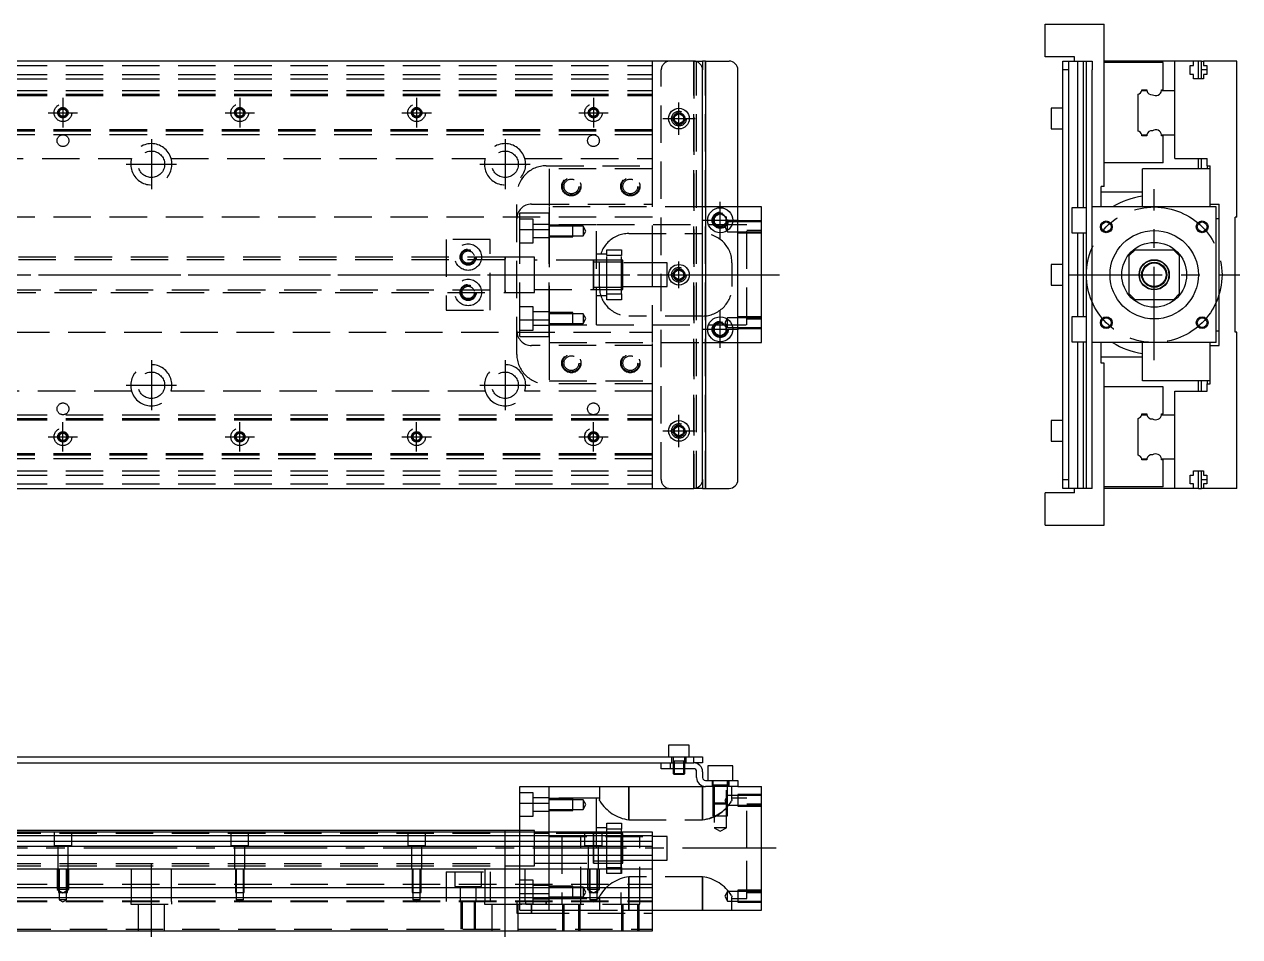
# Model space of a CAD drawing. Extents: x -14 to 796, y -275 to 87.
# Drawn here: x 383.9 to 796.3, y -224.6 to 85 of the extents above; entities that cross this region are included whole.
import ezdxf

# ---------------------------------------------------------------- set-up
doc = ezdxf.new("R2010")
doc.units = 0
doc.linetypes.add('CENTER', pattern=[50.8, 31.75, -6.35, 6.35, -6.35])
doc.linetypes.add('DASHED', pattern=[19.05, 12.7, -6.35])
doc.layers.get('0').update_dxf_attribs({"linetype": 'CONTINUOUS'})
doc.layers.add('CENTER', color=1, linetype='CENTER')

msp = doc.modelspace()

# ---------------------------------------------------------------- linework, layer by layer
at = {"color": 7, "linetype": 'CONTINUOUS'}
for p, q in [((730.25, 74), (730.25, 85)), ((730.25, 85), (750.25, 85)), ((750.25, 30), (750.25, 85)), ((611, 72.5), (3, 72.5)), ((611, 72.5), (614, 72.5)), ((614, 72.5), (614, 69.5)), ((615, 72.5), (614, 72.5)), ((615, 72.5), (615, -72.5)), ((615, 72.5), (623, 72.5)), ((740.25, 74), (730.25, 74)), ((736.25, 69.5), (736.25, 72.5)), ((736.25, 72.5), (746.25, 72.5)), ((738.25, -72.5), (738.25, 72.5)), ((740.25, 72.5), (740.25, 74)), ((741.25, 72.5), (741.25, 22.75)), ((743.25, 22.75), (743.25, 72.5)), ((744.25, 69.5), (744.25, 72.5)), ((746.25, 72.5), (746.25, 69.5)), ((774.25, 72.5), (750.25, 72.5)), ((770.25, 72), (750.25, 72)), ((770.25, 62.8), (770.25, 72)), ((774.25, 62.5), (774.25, 72.5)), ((780.55, 72.5), (774.25, 72.5)), ((779.4, 71), (780.55, 71)), ((779.4, 68), (779.4, 71)), ((782.25, 72.5), (780.55, 72.5)), ((780.55, 71), (780.55, 72.5)), ((782.25, 66.5), (782.25, 72.5)), ((783.25, 72.5), (782.25, 72.5)), ((783.25, 72.5), (783.95, 72.5)), ((783.25, 69.5), (783.25, 72.5)), ((783.95, 72.5), (783.95, 71)), ((795.25, 72.5), (783.95, 72.5)), ((783.95, 71), (785.1, 71)), ((785.1, 71), (785.1, 68)), ((795.25, 19.5), (795.25, 72.5)), ((614, -69.5), (614, 69.5)), ((626, -69.5), (626, 69.5)), ((738.25, 69.5), (736.25, 69.5)), ((736.25, -69.5), (736.25, 69.5)), ((744.25, -69.5), (744.25, 69.5)), ((746.25, 23), (746.25, 69.5)), ((780.55, 68), (779.4, 68)), ((780.55, 66.5), (780.55, 68)), ((783.95, 66.5), (780.55, 66.5)), ((785.1, 69.5), (783.25, 69.5)), ((783.25, 66.5), (783.25, 69.5)), ((783.95, 68), (783.95, 66.5)), ((785.1, 68), (783.95, 68)), ((763.002272, 62.5), (764.77668, 62.5)), ((763.047056, 62.8), (764.75, 62.8)), ((769.727372, 62.5), (774.25, 62.5)), ((769.75, 62.8), (770.25, 62.8)), ((774.25, 47.5), (774.25, 62.5)), ((774.25, 47.5), (774.25, 62.5)), ((761.75, 48.752272), (761.75, 61.247728)), ((604.5, 53.866026), (606, 54.73205)), ((604.5, 52.133974), (604.5, 53.866026)), ((606, 54.73205), (607.5, 53.866026)), ((607.5, 53.866026), (607.5, 52.133974)), ((732.25, 56.5), (732.25, 53)), ((736.25, 56.5), (732.25, 56.5)), ((606, 51.26795), (604.5, 52.133974)), ((607.5, 52.133974), (606, 51.26795)), ((732.25, 53), (732.25, 49.5)), ((732.25, 49.5), (736.25, 49.5)), ((763.002272, 47.5), (764.77668, 47.5)), ((764.75, 47.2), (763.047056, 47.2)), ((769.727372, 47.5), (774.25, 47.5)), ((770.25, 47.2), (769.75, 47.2)), ((770.25, 38), (770.25, 47.2)), ((774.25, 39.5), (774.25, 47.5)), ((770.25, 38), (750.25, 38)), ((774.25, 39.5), (785.25, 39.5)), ((782.25, 36), (782.25, 39.5)), ((783.25, 36), (783.25, 39.5)), ((785.25, 37), (785.25, 39.5)), ((786.25, 36), (763.25, 36)), ((763.25, 23), (763.25, 36)), ((785.25, 37), (786.25, 37)), ((785.25, 37), (785.25, 36)), ((786.25, 36), (786.25, 37)), ((786.25, 24), (786.25, 36)), ((786.25, 24), (786.25, 36)), ((750.25, 30), (749.25, 30)), ((749.25, 23), (749.25, 30)), ((763.25, 28), (749.25, 28)), ((618, 19.6547), (620, 20.809402)), ((620, 20.809402), (622, 19.6547)), ((634, 23), (626, 23)), ((634, -23), (634, 23)), ((739.25, 22.75), (739.25, 18.5)), ((744.25, 22.75), (739.25, 22.75)), ((746.25, -23), (746.25, 23)), ((788.25, 23), (746.25, 23)), ((786.25, 23), (786.25, 24)), ((786.25, 24), (789.25, 24)), ((788.25, -23), (788.25, 23)), ((789.25, -24), (789.25, 24)), ((618, 17.3453), (618, 19.6547)), ((620, 16.190598), (618, 17.3453)), ((622, 17.3453), (620, 16.190598)), ((622, 19.6547), (622, 17.3453)), ((739.25, 18.5), (739.25, 14.25)), ((789.25, 19), (788.25, 19)), ((795.25, 19.5), (794.75, 19.5)), ((794.75, -19.5), (794.75, 19.5)), ((739.25, 14.25), (744.25, 14.25)), ((741.25, 14.25), (741.25, -14.25)), ((743.25, -14.25), (743.25, 14.25)), ((760.75, 8.5), (758.75, 6.5)), ((760.75, 8.5), (773.75, 8.5)), ((775.75, 6.5), (773.75, 8.5)), ((547, -6.000006), (547, 6.000006)), ((577, -5.000006), (577, 5.000006)), ((577, 4.25), (577, 5.000006)), ((577, 4.25), (577, -4.25)), ((758.75, -6.5), (758.75, 6.5)), ((775.75, 6.5), (775.75, -6.5)), ((604.5, 0.866026), (606, 1.73205)), ((604.5, -0.866026), (604.5, 0.866026)), ((606, 1.73205), (607.5, 0.866026)), ((607.5, 0.866026), (607.5, -0.866026)), ((732.25, 3.5), (732.25, 0)), ((736.25, 3.5), (732.25, 3.5)), ((732.25, 0), (732.25, -3.5)), ((606, -1.73205), (604.5, -0.866026)), ((607.5, -0.866026), (606, -1.73205)), ((732.25, -3.5), (736.25, -3.5)), ((577, -5.000006), (577, -4.25)), ((758.75, -6.5), (760.75, -8.5)), ((773.75, -8.5), (775.75, -6.5)), ((773.75, -8.5), (760.75, -8.5)), ((618, -17.3453), (620, -16.190598)), ((620, -16.190598), (622, -17.3453)), ((739.25, -14.25), (739.25, -18.5)), ((744.25, -14.25), (739.25, -14.25)), ((618, -19.6547), (618, -17.3453)), ((620, -20.809402), (618, -19.6547)), ((622, -19.6547), (620, -20.809402)), ((622, -17.3453), (622, -19.6547)), ((739.25, -18.5), (739.25, -22.75)), ((788.25, -19), (789.25, -19)), ((795.25, -19.5), (794.75, -19.5)), ((795.25, -72.5), (795.25, -19.5)), ((626, -23), (634, -23)), ((739.25, -22.75), (744.25, -22.75)), ((741.25, -22.75), (741.25, -72.5)), ((743.25, -72.5), (743.25, -22.75)), ((788.25, -23), (746.25, -23)), ((746.25, -72.5), (746.25, -23)), ((749.25, -30), (749.25, -23)), ((763.25, -36), (763.25, -23)), ((786.25, -24), (786.25, -23)), ((786.25, -36), (786.25, -24)), ((786.25, -36), (786.25, -24)), ((786.25, -24), (789.25, -24)), ((763.25, -28), (749.25, -28)), ((750.25, -30), (749.25, -30)), ((750.25, -85), (750.25, -30)), ((786.25, -36), (763.25, -36)), ((782.25, -39.5), (782.25, -36)), ((783.25, -39.5), (783.25, -36)), ((785.25, -36), (785.25, -37)), ((785.25, -39.5), (785.25, -37)), ((785.25, -37), (786.25, -37)), ((786.25, -37), (786.25, -36)), ((770.25, -38), (750.25, -38)), ((770.25, -47.2), (770.25, -38)), ((774.25, -39.5), (785.25, -39.5)), ((774.25, -47.5), (774.25, -39.5)), ((761.75, -61.247728), (761.75, -48.752272)), ((763.002272, -47.5), (764.77668, -47.5)), ((763.047056, -47.2), (764.75, -47.2)), ((769.727372, -47.5), (774.25, -47.5)), ((769.75, -47.2), (770.25, -47.2)), ((774.25, -62.5), (774.25, -47.5)), ((774.25, -62.5), (774.25, -47.5)), ((604.5, -52.133974), (606, -51.26795)), ((604.5, -53.866026), (604.5, -52.133974)), ((606, -51.26795), (607.5, -52.133974)), ((607.5, -52.133974), (607.5, -53.866026)), ((732.25, -49.5), (732.25, -53)), ((736.25, -49.5), (732.25, -49.5)), ((732.25, -53), (732.25, -56.5)), ((606, -54.73205), (604.5, -53.866026)), ((607.5, -53.866026), (606, -54.73205)), ((732.25, -56.5), (736.25, -56.5)), ((763.002272, -62.5), (764.77668, -62.5)), ((764.75, -62.8), (763.047056, -62.8)), ((769.727372, -62.5), (774.25, -62.5)), ((770.25, -62.8), (769.75, -62.8)), ((770.25, -72), (770.25, -62.8)), ((774.25, -72.5), (774.25, -62.5)), ((614, -69.5), (614, -72.5)), ((736.25, -69.5), (738.25, -69.5)), ((736.25, -72.5), (736.25, -69.5)), ((744.25, -72.5), (744.25, -69.5)), ((779.4, -68), (780.55, -68)), ((779.4, -71), (779.4, -68)), ((780.55, -66.5), (783.95, -66.5)), ((780.55, -68), (780.55, -66.5)), ((782.25, -72.5), (782.25, -66.5)), ((783.25, -69.5), (783.25, -66.5)), ((783.25, -69.5), (785.1, -69.5)), ((783.25, -72.5), (783.25, -69.5)), ((783.95, -66.5), (783.95, -68)), ((783.95, -68), (785.1, -68)), ((785.1, -68), (785.1, -71)), ((3, -72.5), (611, -72.5)), ((614, -72.5), (611, -72.5)), ((614, -72.5), (615, -72.5)), ((615, -72.5), (623, -72.5)), ((730.25, -85), (730.25, -74)), ((740.25, -74), (730.25, -74)), ((746.25, -72.5), (736.25, -72.5)), ((740.25, -74), (740.25, -72.5)), ((770.25, -72), (750.25, -72)), ((774.25, -72.5), (750.25, -72.5)), ((780.55, -72.5), (774.25, -72.5)), ((780.55, -71), (779.4, -71)), ((780.55, -72.5), (780.55, -71)), ((782.25, -72.5), (780.55, -72.5)), ((782.25, -72.5), (783.25, -72.5)), ((783.95, -72.5), (783.25, -72.5)), ((783.95, -71), (783.95, -72.5)), ((785.1, -71), (783.95, -71)), ((795.25, -72.5), (783.95, -72.5)), ((730.25, -85), (750.25, -85)), ((609.5, -159.63), (602.5, -159.63)), ((602.5, -159.63), (602.5, -163.63)), ((609.5, -163.63), (609.5, -159.63)), ((357, -163.63), (611, -163.63)), ((611, -165.63), (611, -163.63)), ((611, -163.63), (614, -163.63)), ((614, -163.63), (614, -165.63)), ((357, -165.63), (603, -165.63)), ((600, -167.63), (600, -165.63)), ((603, -167.63), (600, -167.63)), ((603, -165.63), (611, -165.63)), ((603, -165.63), (603, -167.63)), ((603, -165.63), (611, -165.63)), ((611, -167.63), (603, -167.63)), ((604, -167.63), (604, -169.28)), ((604.35, -167.63), (604.35, -169.63)), ((607.65, -169.63), (607.65, -167.63)), ((608, -169.28), (608, -167.63)), ((614, -165.63), (611, -165.63)), ((612, -170.63), (612, -168.63)), ((614, -168.63), (614, -170.63)), ((624.25, -166.63), (615.75, -166.63)), ((615.75, -166.63), (615.75, -171.63)), ((624.25, -171.63), (624.25, -166.63)), ((604, -169.28), (608, -169.28)), ((604, -169.28), (604.35, -169.63)), ((607.65, -169.63), (604.35, -169.63)), ((607.65, -169.63), (608, -169.28)), ((615, -171.63), (623, -171.63)), ((623, -173.63), (623, -171.63)), ((623, -171.63), (626, -171.63)), ((626, -171.63), (626, -173.63)), ((552, -179.30029), (552, -173.63)), ((552, -173.63), (562, -173.63)), ((562, -173.63), (615, -173.63)), ((562, -189.13), (562, -173.63)), ((623, -173.63), (615, -173.63)), ((626, -173.63), (623, -173.63)), ((626, -173.63), (634, -173.63)), ((634, -215.63), (634, -173.63)), ((552, -179.30029), (562, -179.30029)), ((552, -189.13), (552, -179.30029)), ((547, -188.63), (352.5, -188.63)), ((597, -189.13), (352.5, -189.13)), ((547, -188.63), (546.995, -188.63)), ((547, -189.13), (547, -188.629994)), ((547.005, -188.63), (547, -188.63)), ((552, -188.63), (547, -188.63)), ((577, -190.63), (577, -189.629994)), ((597, -222.63), (597, -189.13)), ((597, -190.382272), (352.5, -190.382272)), ((352.5, -192.15668), (597, -192.15668)), ((578, -190.38), (577, -190.38)), ((577, -194.429962), (577, -190.63)), ((581.5, -190.38), (578, -190.38)), ((586.5, -190.38), (581.5, -190.38)), ((587, -190.38), (586.5, -190.38)), ((597, -194.053076), (352.5, -194.053076)), ((597, -197.107372), (352.5, -197.107372)), ((577, -194.830038), (577, -194.429962)), ((577, -199.630006), (577, -194.830038)), ((17, -201.63), (597, -201.63)), ((577, -198.88), (587, -198.88)), ((17, -207.93), (597, -207.93)), ((17, -211.33), (597, -211.33)), ((597, -215.63), (634, -215.63)), ((17, -222.63), (597, -222.63))]:
    msp.add_line(p, q, dxfattribs=at)
at = {"color": 3, "linetype": 'DASHED'}
for p, q in [((17, 71), (597, 71)), ((597, 62.5), (597, 72.5)), ((611, -72.5), (611, 72.5)), ((611, 72.5), (611, -72.5)), ((612, -72.5), (612, 72.5)), ((615, -72.5), (615, 72.5)), ((17, 68), (597, 68)), ((17, 66.5), (597, 66.5)), ((600, -69.5), (600, 69.5)), ((17, 62.5), (597, 62.5)), ((597, 61.247728), (597, 62.5)), ((17, 61.247728), (597, 61.247728)), ((17, 61.1147), (597, 61.1147)), ((17, 61.1), (597, 61.1)), ((17, 60.8), (597, 60.8)), ((597, 48.752272), (597, 61.247728)), ((604, 53), (604.030168, 53.346066)), ((597, 49.2), (17, 49.2)), ((597, 48.9), (17, 48.9)), ((597, 48.8853), (17, 48.8853)), ((597, 48.752272), (17, 48.752272)), ((597, 47.5), (17, 47.5)), ((597, 47.5), (597, 48.752272)), ((597, 39.5), (597, 47.5)), ((313.708204, 39.5), (420.291796, 39.5)), ((433.708204, 39.5), (540.291796, 39.5)), ((553.708204, 39.5), (597, 39.5)), ((597, 37), (597, 39.5)), ((561, 37), (597, 37)), ((597, 36), (562, 36)), ((562, 36), (562, 23)), ((597, 36), (597, 37)), ((597, 23), (597, 36)), ((551, -27), (551, 27)), ((552, 15.32971), (552, 21)), ((552, 21), (562, 21)), ((556, 24), (597, 24)), ((562, 23), (562, 15.32971)), ((614, 23), (562, 23)), ((562, 15.32971), (562, 21)), ((597, 4), (597, 23)), ((626, 23), (614, 23)), ((597, 19.5), (93.969694, 19.5)), ((556.5, 18.849242), (552, 18.849242)), ((556.5, 10.849242), (556.5, 18.849242)), ((562, 17.099242), (556.5, 17.099242)), ((578, 17), (562, 17)), ((578, 17), (562, 17)), ((570, 16.849238), (562, 16.849238)), ((570, 16.499242), (562, 16.499242)), ((570, 12.849248), (570, 16.849238)), ((573.5, 16.499242), (570, 16.499242)), ((573.5, 16.499242), (573.5, 13.199242)), ((574.452628, 14.849242), (573.5, 16.499242)), ((578, -17), (578, 17)), ((629, 17), (578, 17)), ((621.90257, 16.878676), (621.547372, 16.263456)), ((622.5, 17.913456), (622.355836, 17.663756)), ((622.483582, 18.786038), (622.5, 18.5)), ((622.5, 14.613456), (622.5, 17.913456)), ((626, 17.913456), (622.5, 17.913456)), ((634, 18.26345), (626, 18.26345)), ((634, 17.913456), (626, 17.913456)), ((629, -17), (629, 17)), ((552, 15.32971), (562, 15.32971)), ((552, -15.32971), (552, 15.32971)), ((556.5, 12.599242), (562, 12.599242)), ((562, 15.32971), (562, -15.32971)), ((562, -15.32971), (562, 15.32971)), ((562, 13.199242), (570, 13.199242)), ((562, 12.849248), (570, 12.849248)), ((570, 13.199242), (573.5, 13.199242)), ((573.5, 13.199242), (574.452628, 14.849242)), ((589, 14), (614, 14)), ((621.547372, 16.263456), (622.5, 14.613456)), ((622.5, 14.613456), (626, 14.613456)), ((626, 14.613456), (634, 14.613456)), ((626, 14.26346), (634, 14.26346)), ((634, 15), (629, 15)), ((542, 12), (527, 12)), ((527, 12), (527, -12)), ((542, -12), (542, 12)), ((552, 10.849242), (556.5, 10.849242)), ((581.5, 8.5), (586.5, 8.5)), ((581.5, 6.5), (581.5, 8.5)), ((586.5, 8.5), (586.5, 6.5)), ((547, 5.125), (72, 5.125)), ((547.005, 6), (337, 6)), ((552, 6), (546.995, 6)), ((547, -5.999164), (547, 6)), ((547, 6), (547, 5.325218)), ((557, 6), (552, 6)), ((557, 6), (552, 6)), ((557, 0), (557, 6)), ((557, 0), (557, 6)), ((576.995, 5), (557, 5)), ((577.005, 5), (557, 5)), ((577.005, 5), (576.995, 5)), ((586.5, 5), (576.995, 5)), ((577, 4.43509), (577, 5)), ((577, 5), (577, 4.435078)), ((577, 4.435078), (577, -4.435962)), ((587, 4.25), (577, 4.25)), ((586.5, 5), (577.005, 5)), ((581.5, 7), (578, 7)), ((581.5, -6.5), (581.5, 6.5)), ((586.5, 6.5), (581.5, 6.5)), ((586.5, -6.5), (586.5, 6.5)), ((587, 5), (586.5, 5)), ((587, 0), (587, 5)), ((557, -6), (557, 0)), ((557, -6), (557, 0)), ((579, -4), (579, 4)), ((600, 4), (587, 4)), ((587, -5), (587, 0)), ((597, -4), (597, 4)), ((602, 4), (600, 4)), ((602, 0), (602, 4)), ((602, -4), (602, 0)), ((607.973226, 0.326156), (608, 0)), ((624, 4), (624, -4)), ((762.25, 0), (762.275768, -0.506976)), ((587, -4), (600, -4)), ((597, -23), (597, -4)), ((600, -4), (602, -4)), ((72, -5.125), (547, -5.125)), ((337, -6), (547.005, -6)), ((546.995, -6), (552, -6)), ((547, -5.326228), (547, -6)), ((547, -6), (547, -5.999164)), ((552, -6), (557, -6)), ((552, -6), (557, -6)), ((557, -5), (576.995, -5)), ((557, -5), (577.005, -5)), ((576.995, -5), (577.005, -5)), ((576.995, -5), (586.5, -5)), ((577, -4.25), (587, -4.25)), ((577, -5), (577, -4.435962)), ((577, -4.435962), (577, -5)), ((577.005, -5), (586.5, -5)), ((578, -7), (581.5, -7)), ((581.5, -6.5), (586.5, -6.5)), ((581.5, -8.5), (581.5, -6.5)), ((586.5, -5), (587, -5)), ((586.5, -6.5), (586.5, -8.5)), ((527, -12), (542, -12)), ((556.5, -10.849242), (552, -10.849242)), ((556.5, -18.849242), (556.5, -10.849242)), ((586.5, -8.5), (581.5, -8.5)), ((552, -15.32971), (562, -15.32971)), ((552, -21), (552, -15.32971)), ((562, -12.599242), (556.5, -12.599242)), ((570, -12.849248), (562, -12.849248)), ((570, -13.199242), (562, -13.199242)), ((562, -15.32971), (562, -23)), ((562, -21), (562, -15.32971)), ((570, -16.849238), (570, -12.849248)), ((573.5, -13.199242), (570, -13.199242)), ((573.5, -13.199242), (573.5, -16.499242)), ((574.452628, -14.849242), (573.5, -13.199242)), ((573.5, -16.499242), (574.452628, -14.849242)), ((614, -14), (589, -14)), ((622.5, -14.613456), (621.547372, -16.263456)), ((621.547372, -16.263456), (621.90364, -16.880528)), ((622.5, -17.913456), (622.5, -14.613456)), ((626, -14.613456), (622.5, -14.613456)), ((634, -14.26346), (626, -14.26346)), ((634, -14.613456), (626, -14.613456)), ((629, -15), (634, -15)), ((93.969694, -19.5), (597, -19.5)), ((552, -18.849242), (556.5, -18.849242)), ((556.5, -17.099242), (562, -17.099242)), ((562, -16.499242), (570, -16.499242)), ((562, -16.849238), (570, -16.849238)), ((562, -17), (578, -17)), ((562, -17), (578, -17)), ((570, -16.499242), (573.5, -16.499242)), ((578, -17), (629, -17)), ((617.5, -18.5), (617.52689, -18.134318)), ((622.355326, -17.662872), (622.5, -17.913456)), ((622.5, -17.913456), (626, -17.913456)), ((626, -17.913456), (634, -17.913456)), ((626, -18.26345), (634, -18.26345)), ((552, -21), (562, -21)), ((597, -24), (556, -24)), ((562, -23), (614, -23)), ((562, -23), (562, -36)), ((597, -36), (597, -23)), ((614, -23), (626, -23)), ((597, -37), (561, -37)), ((562, -36), (597, -36)), ((597, -37), (597, -36)), ((597, -39.5), (597, -37)), ((420.291796, -39.5), (313.708204, -39.5)), ((540.291796, -39.5), (433.708204, -39.5)), ((597, -39.5), (553.708204, -39.5)), ((597, -47.5), (597, -39.5)), ((17, -47.5), (597, -47.5)), ((17, -48.752272), (597, -48.752272)), ((17, -48.8853), (597, -48.8853)), ((17, -48.9), (597, -48.9)), ((17, -49.2), (597, -49.2)), ((597, -48.752272), (597, -47.5)), ((597, -61.247728), (597, -48.752272)), ((607.973226, -52.673844), (608, -53)), ((597, -60.8), (17, -60.8)), ((597, -61.1), (17, -61.1)), ((597, -61.1147), (17, -61.1147)), ((597, -61.247728), (17, -61.247728)), ((597, -62.5), (597, -61.247728)), ((597, -62.5), (17, -62.5)), ((597, -72.5), (597, -62.5)), ((17, -66.5), (597, -66.5)), ((17, -68), (597, -68)), ((17, -71), (597, -71)), ((603.5, -163.63), (603.5, -165.63)), ((604, -163.63), (604, -167.63)), ((608, -167.63), (608, -163.63)), ((608.5, -165.63), (608.5, -163.63)), ((608.000006, -165.03), (603.999994, -165.03)), ((604.35, -165.03), (604.35, -167.63)), ((607.65, -167.63), (607.65, -165.03)), ((617.25, -171.63), (617.25, -173.63)), ((617.5, -171.63), (617.5, -179.23)), ((622.499994, -179.230006), (622.499994, -171.63)), ((622.5, -179.23), (622.5, -171.63)), ((622.75, -173.63), (622.75, -171.63)), ((556.5, -175.780758), (552, -175.780758)), ((556.5, -183.780758), (556.5, -175.780758)), ((579, -173.63), (579, -178.107288)), ((589, -184.98635), (589, -173.63)), ((589, -173.63), (589, -184.98635)), ((614, -173.63), (614, -184.98635)), ((614, -184.98635), (614, -173.63)), ((622.500006, -173.23), (617.499994, -173.23)), ((617.9, -173.23), (617.9, -187.63)), ((622.5, -176.716544), (621.547372, -178.366544)), ((622.1, -187.63), (622.1, -173.23)), ((626, -176.716544), (622.5, -176.716544)), ((624, -178.107288), (624, -173.63)), ((626, -176.36655), (626, -180.36654)), ((634, -176.36655), (626, -176.36655)), ((634, -176.716544), (626, -176.716544)), ((562, -177.530758), (556.5, -177.530758)), ((578, -177.63), (562, -177.63)), ((570, -177.780762), (562, -177.780762)), ((570, -178.130758), (562, -178.130758)), ((562, -181.430758), (570, -181.430758)), ((570, -181.780752), (570, -177.780762)), ((573.5, -178.130758), (570, -178.130758)), ((570, -181.430758), (573.5, -181.430758)), ((573.5, -178.130758), (573.5, -179.780758)), ((574.452628, -179.780758), (573.5, -178.130758)), ((573.5, -179.780758), (573.5, -181.430758)), ((573.5, -181.430758), (574.452628, -179.780758)), ((578, -189.13), (578, -177.63)), ((579, -177.63), (578, -177.63)), ((579.038578, -178.344492), (579, -178.107288)), ((579.151334, -178.625906), (579.038578, -178.344492)), ((617.5, -179.23), (622.5, -179.23)), ((617.5, -179.23), (617.9, -179.63)), ((617.500006, -179.230006), (617.500006, -183.63)), ((622.1, -179.63), (617.9, -179.63)), ((621.547372, -178.366544), (622.5, -180.016544)), ((622.1, -179.63), (622.5, -179.23)), ((622.499994, -183.63), (622.499994, -179.230006)), ((622.5, -180.016544), (626, -180.016544)), ((623.966794, -178.32572), (623.869504, -178.582408)), ((624, -178.107288), (623.966794, -178.32572)), ((629, -177.63), (624, -177.63)), ((626, -180.016544), (634, -180.016544)), ((626, -180.36654), (634, -180.36654)), ((629, -194.63), (629, -177.63)), ((634, -179.63), (629, -179.63)), ((552, -183.780758), (556.5, -183.780758)), ((556.5, -182.030758), (562, -182.030758)), ((562, -181.780752), (570, -181.780752)), ((589, -184.98635), (614, -184.98635)), ((617.500006, -183.63), (622.499994, -183.63)), ((72, -189.505), (547, -189.505)), ((394, -189.13), (394, -193.63)), ((400, -193.63), (400, -189.13)), ((454, -189.13), (454, -193.63)), ((460, -193.63), (460, -189.13)), ((514, -189.13), (514, -193.63)), ((520, -193.63), (520, -189.13)), ((547, -200.629164), (547, -189.13)), ((557, -188.63), (552, -188.63)), ((552, -201.63), (552, -189.13)), ((557, -189.13), (557, -188.63)), ((557, -194.63), (557, -189.13)), ((562, -189.63), (557, -189.63)), ((562, -190.63), (562, -189.13)), ((577, -189.63), (562, -189.63)), ((574, -189.13), (574, -193.63)), ((577, -189.63), (576.995, -189.63)), ((577, -189.63), (577, -190.194922)), ((577, -189.631002), (577, -189.63)), ((577.005, -189.63), (577, -189.63)), ((578, -189.63), (577, -189.63)), ((577, -190.19491), (577, -189.631002)), ((581.5, -187.63), (578, -187.63)), ((578, -190.63), (578, -189.13)), ((581.5, -189.63), (578, -189.63)), ((580, -193.63), (580, -189.13)), ((581.5, -186.13), (586.5, -186.13)), ((581.5, -188.13), (581.5, -186.13)), ((586.5, -188.13), (581.5, -188.13)), ((581.5, -189.13), (581.5, -188.13)), ((581.5, -190.63), (581.5, -189.13)), ((586.5, -189.63), (581.5, -189.63)), ((586.5, -186.13), (586.5, -188.13)), ((586.5, -189.13), (586.5, -188.13)), ((586.5, -190.63), (586.5, -189.13)), ((587, -189.63), (586.5, -189.63)), ((587, -190.63), (587, -189.63)), ((622.1, -187.63), (617.9, -187.63)), ((617.9, -187.63), (620, -188.842436)), ((620, -188.842436), (622.1, -187.63)), ((394, -193.63), (400, -193.63)), ((395.25, -193.63), (395.25, -201.63)), ((398.75, -201.63), (398.75, -193.63)), ((454, -193.63), (460, -193.63)), ((455.25, -193.63), (455.25, -201.63)), ((458.75, -201.63), (458.75, -193.63)), ((514, -193.63), (520, -193.63)), ((515.25, -193.63), (515.25, -201.63)), ((518.75, -201.63), (518.75, -193.63)), ((562, -190.63), (597, -190.63)), ((562, -201.63), (562, -190.63)), ((566.25, -190.63), (566.25, -213.63)), ((572.75, -213.63), (572.75, -190.63)), ((574, -193.63), (580, -193.63)), ((575.25, -193.63), (575.25, -201.63)), ((577, -190.194922), (577, -190.629226)), ((577, -190.629226), (577, -194.429974)), ((578, -194.63), (578, -190.63)), ((578.75, -201.63), (578.75, -193.63)), ((581.5, -201.13), (581.5, -190.63)), ((586.25, -190.63), (586.25, -213.63)), ((586.5, -201.13), (586.5, -190.63)), ((587, -199.63), (587, -190.63)), ((592.75, -213.63), (592.75, -190.63)), ((602, -190.63), (597, -190.63)), ((602, -198.63), (602, -190.63)), ((557, -200.63), (557, -194.63)), ((577, -194.429974), (577, -194.830022)), ((577, -194.830022), (577, -199.065962)), ((629, -211.63), (629, -194.63)), ((72, -199.755), (547, -199.755)), ((72, -200.63), (547, -200.63)), ((395, -201.63), (395, -208.63)), ((395.500006, -201.63), (395.500006, -207.93)), ((395.75, -201.63), (395.75, -209.63)), ((398.25, -209.63), (398.25, -201.63)), ((398.499994, -207.93), (398.499994, -201.63)), ((399, -208.63), (399, -201.63)), ((420.291796, -212.63), (420.291796, -201.63)), ((433.708204, -201.63), (433.708204, -212.63)), ((455.500006, -201.63), (455.500006, -207.93)), ((455.75, -201.63), (455.75, -209.63)), ((458.25, -209.63), (458.25, -201.63)), ((458.499994, -207.93), (458.499994, -201.63)), ((515.500006, -201.63), (515.500006, -207.93)), ((515.75, -201.63), (515.75, -209.63)), ((518.25, -209.63), (518.25, -201.63)), ((518.499994, -207.93), (518.499994, -201.63)), ((540.291796, -212.63), (540.291796, -201.63)), ((546.995, -200.63), (547, -200.63)), ((547, -200.63), (547, -200.629164)), ((547, -200.63), (547.005, -200.63)), ((547, -200.63), (552, -200.63)), ((552, -200.63), (557, -200.63)), ((552, -207.93), (552, -201.63)), ((553.708204, -201.63), (553.708204, -212.63)), ((557, -199.63), (562, -199.63)), ((562, -199.63), (577.005, -199.63)), ((562, -207.93), (562, -201.63)), ((575, -201.63), (575, -208.63)), ((575.500006, -201.63), (575.500006, -207.93)), ((575.75, -201.63), (575.75, -209.63)), ((576.995, -199.63), (586.5, -199.63)), ((577, -199.628998), (577, -199.065962)), ((577, -199.065962), (577, -199.63)), ((577, -199.63), (577, -199.628998)), ((577.005, -199.63), (586.5, -199.63)), ((578.25, -209.63), (578.25, -201.63)), ((578.499994, -207.93), (578.499994, -201.63)), ((579, -208.63), (579, -201.63)), ((581.5, -201.13), (586.5, -201.13)), ((581.5, -203.13), (581.5, -201.13)), ((586.5, -199.63), (587, -199.63)), ((586.5, -201.13), (586.5, -203.13)), ((587, -198.63), (597, -198.63)), ((597, -198.63), (602, -198.63)), ((527, -202.63), (542, -202.63)), ((527, -202.63), (527, -207.93)), ((530, -202.63), (530, -207.63)), ((539, -207.63), (539, -202.63)), ((542, -202.63), (542, -207.93)), ((556.5, -205.479242), (552, -205.479242)), ((556.5, -213.479242), (556.5, -205.479242)), ((586.5, -203.13), (581.5, -203.13)), ((614, -204.27365), (589, -204.27365)), ((589, -215.63), (589, -204.27365)), ((589, -204.27365), (589, -211.33)), ((614, -204.27365), (614, -215.63)), ((614, -215.63), (614, -204.27365)), ((17, -206.78), (597, -206.78)), ((399, -208.63), (395, -208.63)), ((395, -208.63), (397, -209.7847)), ((395.500006, -207.93), (395.500006, -209.63)), ((395.500006, -209.63), (398.499994, -209.63)), ((395.75, -209.63), (395.75, -212.13)), ((397, -209.7847), (399, -208.63)), ((398.25, -212.13), (398.25, -209.63)), ((398.499994, -209.63), (398.499994, -207.93)), ((455.500006, -207.93), (455.500006, -209.63)), ((455.500006, -209.63), (458.499994, -209.63)), ((455.75, -209.63), (455.75, -212.13)), ((458.25, -212.13), (458.25, -209.63)), ((458.499994, -209.63), (458.499994, -207.93)), ((515.500006, -207.93), (515.500006, -209.63)), ((515.500006, -209.63), (518.499994, -209.63)), ((515.75, -209.63), (515.75, -212.13)), ((518.25, -212.13), (518.25, -209.63)), ((518.499994, -209.63), (518.499994, -207.93)), ((527, -207.93), (527, -211.33)), ((530, -207.63), (539, -207.63)), ((531.75, -207.63), (531.75, -212.63)), ((537.25, -212.63), (537.25, -207.63)), ((542, -207.93), (542, -211.33)), ((552, -209.95971), (552, -207.93)), ((552, -211.33), (552, -209.95971)), ((552, -209.95971), (562, -209.95971)), ((562, -207.229242), (556.5, -207.229242)), ((570, -207.479248), (562, -207.479248)), ((570, -207.829242), (562, -207.829242)), ((562, -211.33), (562, -207.93)), ((570, -211.33), (570, -207.479248)), ((573.5, -207.829242), (570, -207.829242)), ((573.5, -207.829242), (573.5, -209.479242)), ((574.452628, -209.479242), (573.5, -207.829242)), ((573.5, -209.479242), (573.5, -211.129242)), ((573.5, -211.129242), (574.452628, -209.479242)), ((579, -208.63), (575, -208.63)), ((575, -208.63), (577, -209.7847)), ((575.500006, -207.93), (575.500006, -209.63)), ((575.500006, -209.63), (578.499994, -209.63)), ((575.75, -209.63), (575.75, -212.13)), ((577, -209.7847), (579, -208.63)), ((578.25, -212.13), (578.25, -209.63)), ((578.499994, -209.63), (578.499994, -207.93)), ((622.5, -209.243456), (621.547372, -210.893456)), ((622.5, -212.543456), (622.5, -209.243456)), ((626, -209.243456), (622.5, -209.243456)), ((626, -208.89346), (626, -212.89345)), ((634, -208.89346), (626, -208.89346)), ((634, -209.243456), (626, -209.243456)), ((629, -209.63), (634, -209.63)), ((17, -212.48), (597, -212.48)), ((17, -212.63), (597, -212.63)), ((398.25, -212.13), (395.75, -212.13)), ((395.75, -212.13), (397, -212.851688)), ((397, -212.851688), (398.25, -212.13)), ((420, -212.63), (420, -213.63)), ((420, -213.63), (434, -213.63)), ((422.5, -213.63), (422.5, -222.63)), ((431.5, -222.63), (431.5, -213.63)), ((434, -213.63), (434, -212.63)), ((458.25, -212.13), (455.75, -212.13)), ((455.75, -212.13), (457, -212.851688)), ((457, -212.851688), (458.25, -212.13)), ((518.25, -212.13), (515.75, -212.13)), ((515.75, -212.13), (517, -212.851688)), ((517, -212.851688), (518.25, -212.13)), ((527, -211.33), (527, -212.63)), ((532.000006, -212.63), (532.000006, -222.13)), ((532.4, -212.63), (532.4, -222.13)), ((536.6, -222.13), (536.6, -212.63)), ((536.999994, -222.13), (536.999994, -212.63)), ((540, -212.63), (540, -213.63)), ((540, -213.63), (554, -213.63)), ((542, -211.33), (542, -212.63)), ((542.5, -213.63), (542.5, -222.63)), ((551, -212.63), (551, -213.63)), ((551, -213.63), (551, -216.63)), ((551.5, -222.63), (551.5, -213.63)), ((552, -212.63), (552, -211.33)), ((552, -215.63), (552, -212.63)), ((552, -213.479242), (556.5, -213.479242)), ((554, -213.63), (554, -212.63)), ((554, -213.63), (554, -212.63)), ((554, -213.63), (561, -213.63)), ((556, -216.63), (556, -213.63)), ((556, -213.63), (556, -215.63)), ((556.5, -211.729242), (562, -211.729242)), ((561, -213.63), (561, -212.63)), ((561, -212.63), (561, -213.63)), ((561, -213.63), (597, -213.63)), ((562, -211.129242), (570, -211.129242)), ((562, -213.63), (562, -211.33)), ((562, -211.479238), (570, -211.479238)), ((562, -211.63), (578, -211.63)), ((562, -215.63), (562, -213.63)), ((566.500006, -213.63), (566.500006, -222.63)), ((567, -213.63), (567, -222.63)), ((570, -211.129242), (573.5, -211.129242)), ((570, -211.479238), (570, -211.33)), ((572, -222.63), (572, -213.63)), ((572.499994, -222.63), (572.499994, -213.63)), ((578.25, -212.13), (575.75, -212.13)), ((575.75, -212.13), (577, -212.851688)), ((577, -212.851688), (578.25, -212.13)), ((578, -211.63), (579, -211.63)), ((579, -211.152712), (579.033206, -210.93428)), ((579, -211.152712), (579, -215.63)), ((579.033206, -210.93428), (579.130496, -210.677592)), ((586.500006, -213.63), (586.500006, -222.63)), ((587, -213.63), (587, -222.63)), ((589, -211.33), (589, -213.63)), ((589, -213.63), (589, -215.63)), ((592, -222.63), (592, -213.63)), ((592.499994, -222.63), (592.499994, -213.63)), ((621.547372, -210.893456), (622.5, -212.543456)), ((622.5, -212.543456), (626, -212.543456)), ((623.848666, -210.634094), (623.961422, -210.915508)), ((623.961422, -210.915508), (624, -211.152712)), ((624, -215.63), (624, -211.152712)), ((624, -211.63), (629, -211.63)), ((626, -212.543456), (634, -212.543456)), ((626, -212.89345), (634, -212.89345)), ((551, -216.63), (556, -216.63)), ((552, -215.63), (562, -215.63)), ((556, -215.63), (556, -216.63)), ((556, -216.63), (597, -216.63)), ((562, -215.63), (566.500006, -215.63)), ((566.500006, -215.63), (572.499994, -215.63)), ((572.499994, -215.63), (586.500006, -215.63)), ((586.500006, -215.63), (592.499994, -215.63)), ((592.499994, -215.63), (597, -215.63)), ((94.499994, -222.13), (597, -222.13))]:
    msp.add_line(p, q, dxfattribs=at)
at = {"color": 1, "linetype": 'CENTER'}
for p, q in [((606, 47.5), (606, 58.5)), ((600.5, 53), (611.5, 53)), ((767.25, -29), (767.25, 29)), ((620, 12.25), (620, 24.75)), ((613.75, 18.5), (626.25, 18.5)), ((606, -4.5), (606, 4.5)), ((601.5, 0), (610.5, 0)), ((738.25, 0), (796.25, 0)), ((620, -24.75), (620, -12.25)), ((613.75, -18.5), (626.25, -18.5)), ((606, -58.5), (606, -47.5)), ((600.5, -53), (611.5, -53))]:
    msp.add_line(p, q, dxfattribs=at)
at = {"color": 3, "linetype": 'DASHED'}
for centre, radius in [((397, 55), 3), ((457, 55), 3), ((517, 55), 3), ((577, 55), 3), ((397, 55), 1.75), ((397, 55), 1.5), ((397, 55), 1.25), ((457, 55), 1.75), ((457, 55), 1.5), ((457, 55), 1.25), ((517, 55), 1.75), ((517, 55), 1.5), ((517, 55), 1.25), ((577, 55), 1.75), ((577, 55), 1.5), ((577, 55), 1.25), ((606, 53), 2.5), ((606, 53), 2), ((397, 45.5), 2), ((577, 45.5), 2), ((427, 37.5), 4.5), ((547, 37.5), 4.5), ((569.5, 30), 3.25), ((569.5, 30), 3), ((589.5, 30), 3.25), ((589.5, 30), 3), ((569.5, 30), 2.5), ((589.5, 30), 2.5), ((620, 18.5), 2.75), ((620, 18.5), 2.5), ((534.5, 6), 4.5), ((534.5, 6), 2.75), ((534.5, 6), 2.5), ((534.5, 6), 2.1), ((606, 0), 2.5), ((606, 0), 2), ((534.5, -6), 4.5), ((534.5, -6), 2.75), ((534.5, -6), 2.5), ((534.5, -6), 2.1), ((620, -18.5), 2.75), ((620, -18.5), 2.5), ((569.5, -30), 3.25), ((569.5, -30), 3), ((569.5, -30), 2.5), ((589.5, -30), 3.25), ((589.5, -30), 3), ((589.5, -30), 2.5), ((427, -37.5), 4.5), ((547, -37.5), 4.5), ((397, -45.5), 2), ((577, -45.5), 2), ((397, -55), 3), ((397, -55), 1.75), ((397, -55), 1.5), ((457, -55), 3), ((457, -55), 1.75), ((457, -55), 1.5), ((517, -55), 3), ((517, -55), 1.75), ((517, -55), 1.5), ((577, -55), 3), ((577, -55), 1.75), ((577, -55), 1.5), ((606, -53), 2.5), ((606, -53), 2), ((397, -55), 1.25), ((457, -55), 1.25), ((517, -55), 1.25), ((577, -55), 1.25)]:
    msp.add_circle(centre, radius, dxfattribs=at)
at = {"color": 7, "linetype": 'CONTINUOUS'}
for centre, radius in [((606, 53), 3.5), ((620, 18.5), 4.25), ((750.986544, 16.263456), 1.65), ((783.513456, 16.263456), 1.65), ((767.25, 0), 15), ((767.25, 0), 11), ((767.25, 0), 5.125), ((767.25, 0), 5), ((767.25, 0), 4.25), ((606, 0), 3.5), ((767.25, 0), 4), ((620, -18.5), 4.25), ((750.986544, -16.263456), 1.65), ((783.513456, -16.263456), 1.65), ((606, -53), 3.5)]:
    msp.add_circle(centre, radius, dxfattribs=at)
at = {"color": 1, "linetype": 'CENTER'}
msp.add_circle((767.25, 0), 23, dxfattribs=at)
at = {"color": 3, "linetype": 'CONTINUOUS'}
for centre in [(750.986544, 16.263456), (783.513456, 16.263456), (750.986544, -16.263456), (783.513456, -16.263456)]:
    msp.add_circle(centre, 2, dxfattribs=at)
at = {"color": 3, "linetype": 'DASHED'}
for centre, radius, start, end in [((603, 69.5), 3, 90, 180), ((427, 37.5), 7, 16.60155, 163.39845), ((547, 37.5), 7, 16.60155, 163.39845), ((427, 37.5), 7, 163.39845, 16.60155), ((547, 37.5), 7, 163.39845, 16.60155), ((561, 27), 10, 90, 180), ((556, 19), 5, 90, 180), ((589, 4), 10, 90, 180), ((614, 4), 10, 0, 90), ((589, -4), 10, 180, 270), ((614, -4), 10, 270, 0), ((556, -19), 5, 180, 270), ((561, -27), 10, 180, 270), ((427, -37.5), 7, 343.39845, 196.60155), ((547, -37.5), 7, 343.39845, 196.60155), ((427, -37.5), 7, 196.60155, 343.39845), ((547, -37.5), 7, 196.60155, 343.39845), ((603, -69.5), 3, 180, 270), ((590.996387, -171.089917), 14.039103, 212.46509038, 261.82472024), ((612.02589, -171.136712), 13.989624, 278.11222382, 327.84375684), ((612.73855, -172.515072), 12.534912, 275.775732, 321.159403), ((590.97411, -218.123288), 13.989624, 98.11222382, 147.84375684), ((612.003613, -218.170083), 14.039103, 32.46509038, 81.82472024)]:
    msp.add_arc(centre, radius, start, end, dxfattribs=at)
at = {"color": 7, "linetype": 'CONTINUOUS'}
for centre, radius, start, end in [((611, 69.5), 3, 0, 90), ((623, 69.5), 3, 0, 90), ((761.35, 62.9), 1.7, 283.608961, 346.391039), ((761.35, 62.9), 1.7, 346.391039, 356.627713), ((766.45, 62.8), 1.7, 180, 190.164249), ((766.45, 62.8), 1.7, 190.164249, 277.540197), ((767.75, 62.8), 2, 237.42103, 351.373073), ((767.75, 62.8), 2, 351.373073, 0), ((606, 53), 1.65, 155.380023, 180), ((606, 53), 1.65, 144.619977, 155.380023), ((606, 53), 1.65, 95.380023, 144.619977), ((606, 53), 1.65, 84.619977, 95.380023), ((606, 53), 1.65, 35.380023, 84.619977), ((606, 53), 1.65, 24.619977, 35.380023), ((606, 53), 1.65, 335.380023, 24.619977), ((606, 53), 1.65, 180, 204.619977), ((606, 53), 1.65, 204.619977, 215.380023), ((606, 53), 1.65, 215.380023, 264.619977), ((606, 53), 1.65, 264.619977, 275.380023), ((606, 53), 1.65, 275.380023, 324.619977), ((606, 53), 1.65, 324.619977, 335.380023), ((761.35, 47.1), 1.7, 13.608961, 76.391039), ((761.35, 47.1), 1.7, 3.372287, 13.608961), ((766.45, 47.2), 1.7, 169.835751, 180), ((766.45, 47.2), 1.7, 82.459803, 169.835751), ((767.75, 47.2), 2, 8.626927, 122.57897), ((767.75, 47.2), 2, 0, 8.626927), ((767.25, 0), 27, 98.519624, 121.586338), ((620, 18.5), 2.1, 162.24721, 180), ((620, 18.5), 2.1, 180, 197.75279), ((620, 18.5), 2.1, 137.75279, 162.24721), ((620, 18.5), 2.1, 197.75279, 222.24721), ((620, 18.5), 2.1, 102.24721, 137.75279), ((620, 18.5), 2.1, 222.24721, 257.75279), ((620, 18.5), 2.1, 77.75279, 102.24721), ((620, 18.5), 2.1, 42.24721, 77.75279), ((620, 18.5), 2.1, 282.24721, 317.75279), ((620, 18.5), 2.1, 17.75279, 42.24721), ((620, 18.5), 2.1, 317.75279, 342.24721), ((620, 18.5), 2.1, 342.24721, 17.75279), ((620, 18.5), 2.1, 257.75279, 282.24721), ((606, 0), 1.65, 155.380023, 180), ((606, 0), 1.65, 180, 204.619977), ((606, 0), 1.65, 144.619977, 155.380023), ((606, 0), 1.65, 95.380023, 144.619977), ((606, 0), 1.65, 84.619977, 95.380023), ((606, 0), 1.65, 35.380023, 84.619977), ((606, 0), 1.65, 24.619977, 35.380023), ((606, 0), 1.65, 335.380023, 24.619977), ((606, 0), 1.65, 204.619977, 215.380023), ((606, 0), 1.65, 215.380023, 264.619977), ((606, 0), 1.65, 264.619977, 275.380023), ((606, 0), 1.65, 275.380023, 324.619977), ((606, 0), 1.65, 324.619977, 335.380023), ((620, -18.5), 2.1, 102.24721, 137.75279), ((620, -18.5), 2.1, 77.75279, 102.24721), ((620, -18.5), 2.1, 42.24721, 77.75279), ((620, -18.5), 2.1, 162.24721, 180), ((620, -18.5), 2.1, 180, 197.75279), ((620, -18.5), 2.1, 137.75279, 162.24721), ((620, -18.5), 2.1, 197.75279, 222.24721), ((620, -18.5), 2.1, 222.24721, 257.75279), ((620, -18.5), 2.1, 257.75279, 282.24721), ((620, -18.5), 2.1, 282.24721, 317.75279), ((620, -18.5), 2.1, 17.75279, 42.24721), ((620, -18.5), 2.1, 317.75279, 342.24721), ((620, -18.5), 2.1, 342.24721, 17.75279), ((767.25, 0), 27, 238.413662, 261.480376), ((761.35, -47.1), 1.7, 283.608961, 346.391039), ((761.35, -47.1), 1.7, 346.391039, 356.627713), ((766.45, -47.2), 1.7, 180, 190.164249), ((766.45, -47.2), 1.7, 190.164249, 277.540197), ((767.75, -47.2), 2, 237.42103, 351.373073), ((767.75, -47.2), 2, 351.373073, 0), ((606, -53), 1.65, 155.380023, 180), ((606, -53), 1.65, 180, 204.619977), ((606, -53), 1.65, 144.619977, 155.380023), ((606, -53), 1.65, 95.380023, 144.619977), ((606, -53), 1.65, 84.619977, 95.380023), ((606, -53), 1.65, 35.380023, 84.619977), ((606, -53), 1.65, 24.619977, 35.380023), ((606, -53), 1.65, 335.380023, 24.619977), ((606, -53), 1.65, 204.619977, 215.380023), ((606, -53), 1.65, 215.380023, 264.619977), ((606, -53), 1.65, 264.619977, 275.380023), ((606, -53), 1.65, 275.380023, 324.619977), ((606, -53), 1.65, 324.619977, 335.380023), ((761.35, -62.9), 1.7, 13.608961, 76.391039), ((766.45, -62.8), 1.7, 82.459803, 169.835751), ((767.75, -62.8), 2, 8.626927, 122.57897), ((761.35, -62.9), 1.7, 3.372287, 13.608961), ((766.45, -62.8), 1.7, 169.835751, 180), ((767.75, -62.8), 2, 0, 8.626927), ((611, -69.5), 3, 270, 0), ((623, -69.5), 3, 270, 0), ((611, -168.63), 3, 0, 90), ((611, -168.63), 1, 0, 90), ((615, -170.63), 3, 180, 270), ((615, -170.63), 1, 180, 270)]:
    msp.add_arc(centre, radius, start, end, dxfattribs=at)
at = {"layer": 'CENTER', "color": 1, "linetype": 'CENTER'}
for p, q in [((397, 60), (397, 50)), ((457, 60), (457, 50)), ((517, 60), (517, 50)), ((577, 60), (577, 50)), ((392, 55), (402, 55)), ((452, 55), (462, 55)), ((512, 55), (522, 55)), ((572, 55), (582, 55)), ((427, 46), (427, 29)), ((547, 46), (547, 29)), ((418.5, 37.5), (435.5, 37.5)), ((538.5, 37.5), (555.5, 37.5)), ((-13.881395, 0), (644.180498, 0)), ((-5, 0), (639, 0)), ((427, -29), (427, -46)), ((547, -29), (547, -46)), ((418.5, -37.5), (435.5, -37.5)), ((538.5, -37.5), (555.5, -37.5)), ((397, -60), (397, -50)), ((457, -60), (457, -50)), ((517, -60), (517, -50)), ((577, -60), (577, -50)), ((392, -55), (402, -55)), ((452, -55), (462, -55)), ((512, -55), (522, -55)), ((572, -55), (582, -55)), ((639, -194.63), (-5, -194.63)), ((427, -224.63), (427, -199.63)), ((547, -224.63), (547, -199.63))]:
    msp.add_line(p, q, dxfattribs=at)

doc.saveas('drawing.dxf')
